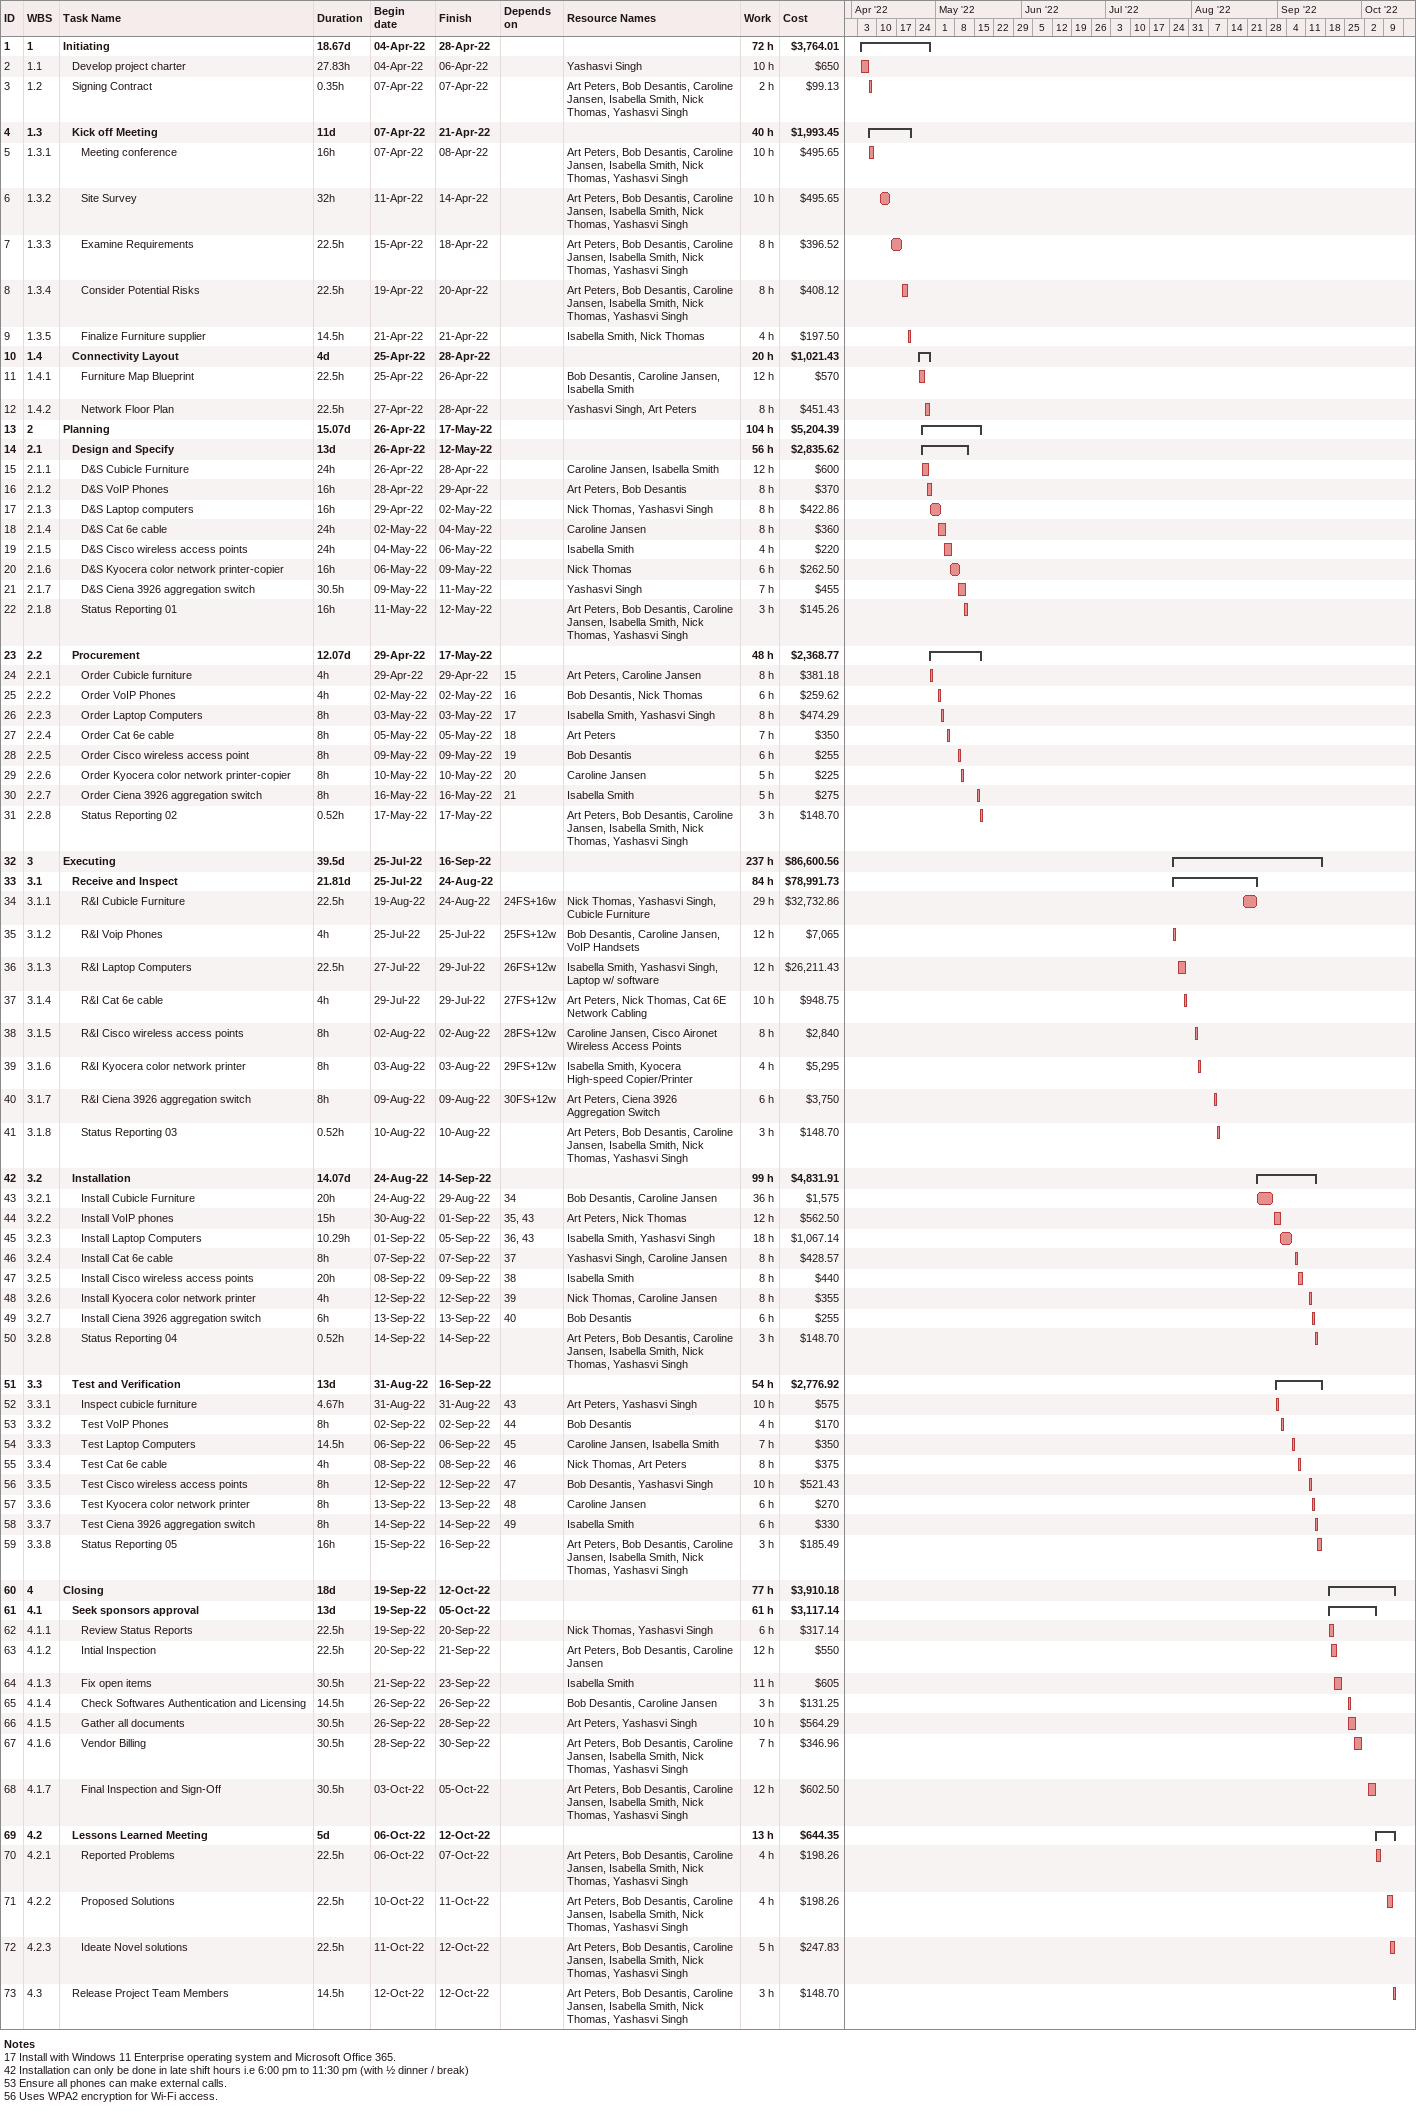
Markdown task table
| ID | WBS | Task | Duration | Start | Finish | Predecessors | Resources | Work (h) | Cost ($) |
|---|---|---|---|---|---|---|---|---|---|
| 1 | 1 | **Initiating** | 18.67d | 2022-04-04 | 2022-04-28 |  |  | 72 | 3764.01 |
| 2 | 1.1 | Develop project charter | 27.83h | 2022-04-04 | 2022-04-06 |  | Yashasvi Singh | 10 | 650 |
| 3 | 1.2 | Signing Contract | 0.35h | 2022-04-07 | 2022-04-07 |  | Art Peters, Bob Desantis, Caroline Jansen, Isabella Smith, Nick Thomas, Yashasvi Singh | 2 | 99.13 |
| 4 | 1.3 | **Kick off Meeting** | 11d | 2022-04-07 | 2022-04-21 |  |  | 40 | 1993.45 |
| 5 | 1.3.1 | Meeting conference | 16h | 2022-04-07 | 2022-04-08 |  | Art Peters, Bob Desantis, Caroline Jansen, Isabella Smith, Nick Thomas, Yashasvi Singh | 10 | 495.65 |
| 6 | 1.3.2 | Site Survey | 32h | 2022-04-11 | 2022-04-14 |  | Art Peters, Bob Desantis, Caroline Jansen, Isabella Smith, Nick Thomas, Yashasvi Singh | 10 | 495.65 |
| 7 | 1.3.3 | Examine Requirements | 22.5h | 2022-04-15 | 2022-04-18 |  | Art Peters, Bob Desantis, Caroline Jansen, Isabella Smith, Nick Thomas, Yashasvi Singh | 8 | 396.52 |
| 8 | 1.3.4 | Consider Potential Risks | 22.5h | 2022-04-19 | 2022-04-20 |  | Art Peters, Bob Desantis, Caroline Jansen, Isabella Smith, Nick Thomas, Yashasvi Singh | 8 | 408.12 |
| 9 | 1.3.5 | Finalize Furniture supplier | 14.5h | 2022-04-21 | 2022-04-21 |  | Isabella Smith, Nick Thomas | 4 | 197.50 |
| 10 | 1.4 | **Connectivity Layout** | 4d | 2022-04-25 | 2022-04-28 |  |  | 20 | 1021.43 |
| 11 | 1.4.1 | Furniture Map Blueprint | 22.5h | 2022-04-25 | 2022-04-26 |  | Bob Desantis, Caroline Jansen, Isabella Smith | 12 | 570 |
| 12 | 1.4.2 | Network Floor Plan | 22.5h | 2022-04-27 | 2022-04-28 |  | Yashasvi Singh, Art Peters | 8 | 451.43 |
| 13 | 2 | **Planning** | 15.07d | 2022-04-26 | 2022-05-17 |  |  | 104 | 5204.39 |
| 14 | 2.1 | **Design and Specify** | 13d | 2022-04-26 | 2022-05-12 |  |  | 56 | 2835.62 |
| 15 | 2.1.1 | D&S Cubicle Furniture | 24h | 2022-04-26 | 2022-04-28 |  | Caroline Jansen, Isabella Smith | 12 | 600 |
| 16 | 2.1.2 | D&S VoIP Phones | 16h | 2022-04-28 | 2022-04-29 |  | Art Peters, Bob Desantis | 8 | 370 |
| 17 | 2.1.3 | D&S Laptop computers | 16h | 2022-04-29 | 2022-05-02 |  | Nick Thomas, Yashasvi Singh | 8 | 422.86 |
| 18 | 2.1.4 | D&S Cat 6e cable | 24h | 2022-05-02 | 2022-05-04 |  | Caroline Jansen | 8 | 360 |
| 19 | 2.1.5 | D&S Cisco wireless access points | 24h | 2022-05-04 | 2022-05-06 |  | Isabella Smith | 4 | 220 |
| 20 | 2.1.6 | D&S Kyocera color network printer-copier | 16h | 2022-05-06 | 2022-05-09 |  | Nick Thomas | 6 | 262.50 |
| 21 | 2.1.7 | D&S Ciena 3926 aggregation switch | 30.5h | 2022-05-09 | 2022-05-11 |  | Yashasvi Singh | 7 | 455 |
| 22 | 2.1.8 | Status Reporting 01 | 16h | 2022-05-11 | 2022-05-12 |  | Art Peters, Bob Desantis, Caroline Jansen, Isabella Smith, Nick Thomas, Yashasvi Singh | 3 | 145.26 |
| 23 | 2.2 | **Procurement** | 12.07d | 2022-04-29 | 2022-05-17 |  |  | 48 | 2368.77 |
| 24 | 2.2.1 | Order Cubicle furniture | 4h | 2022-04-29 | 2022-04-29 | 15 | Art Peters, Caroline Jansen | 8 | 381.18 |
| 25 | 2.2.2 | Order VoIP Phones | 4h | 2022-05-02 | 2022-05-02 | 16 | Bob Desantis, Nick Thomas | 6 | 259.62 |
| 26 | 2.2.3 | Order Laptop Computers | 8h | 2022-05-03 | 2022-05-03 | 17 | Isabella Smith, Yashasvi Singh | 8 | 474.29 |
| 27 | 2.2.4 | Order Cat 6e cable | 8h | 2022-05-05 | 2022-05-05 | 18 | Art Peters | 7 | 350 |
| 28 | 2.2.5 | Order Cisco wireless access point | 8h | 2022-05-09 | 2022-05-09 | 19 | Bob Desantis | 6 | 255 |
| 29 | 2.2.6 | Order Kyocera color network printer-copier | 8h | 2022-05-10 | 2022-05-10 | 20 | Caroline Jansen | 5 | 225 |
| 30 | 2.2.7 | Order Ciena 3926 aggregation switch | 8h | 2022-05-16 | 2022-05-16 | 21 | Isabella Smith | 5 | 275 |
| 31 | 2.2.8 | Status Reporting 02 | 0.52h | 2022-05-17 | 2022-05-17 |  | Art Peters, Bob Desantis, Caroline Jansen, Isabella Smith, Nick Thomas, Yashasvi Singh | 3 | 148.70 |
| 32 | 3 | **Executing** | 39.5d | 2022-07-25 | 2022-09-16 |  |  | 237 | 86600.56 |
| 33 | 3.1 | **Receive and Inspect** | 21.81d | 2022-07-25 | 2022-08-24 |  |  | 84 | 78991.73 |
| 34 | 3.1.1 | R&I Cubicle Furniture | 22.5h | 2022-08-19 | 2022-08-24 | 24FS+16w | Nick Thomas, Yashasvi Singh, Cubicle Furniture | 29 | 32732.86 |
| 35 | 3.1.2 | R&I Voip Phones | 4h | 2022-07-25 | 2022-07-25 | 25FS+12w | Bob Desantis, Caroline Jansen, VoIP Handsets | 12 | 7065 |
| 36 | 3.1.3 | R&I Laptop Computers | 22.5h | 2022-07-27 | 2022-07-29 | 26FS+12w | Isabella Smith, Yashasvi Singh, Laptop w/ software | 12 | 26211.43 |
| 37 | 3.1.4 | R&I Cat 6e cable | 4h | 2022-07-29 | 2022-07-29 | 27FS+12w | Art Peters, Nick Thomas, Cat 6E Network Cabling | 10 | 948.75 |
| 38 | 3.1.5 | R&I Cisco wireless access points | 8h | 2022-08-02 | 2022-08-02 | 28FS+12w | Caroline Jansen, Cisco Aironet Wireless Access Points | 8 | 2840 |
| 39 | 3.1.6 | R&I Kyocera color network printer | 8h | 2022-08-03 | 2022-08-03 | 29FS+12w | Isabella Smith, Kyocera High-speed Copier/Printer | 4 | 5295 |
| 40 | 3.1.7 | R&I Ciena 3926 aggregation switch | 8h | 2022-08-09 | 2022-08-09 | 30FS+12w | Art Peters, Ciena 3926 Aggregation Switch | 6 | 3750 |
| 41 | 3.1.8 | Status Reporting 03 | 0.52h | 2022-08-10 | 2022-08-10 |  | Art Peters, Bob Desantis, Caroline Jansen, Isabella Smith, Nick Thomas, Yashasvi Singh | 3 | 148.70 |
| 42 | 3.2 | **Installation** | 14.07d | 2022-08-24 | 2022-09-14 |  |  | 99 | 4831.91 |
| 43 | 3.2.1 | Install Cubicle Furniture | 20h | 2022-08-24 | 2022-08-29 | 34 | Bob Desantis, Caroline Jansen | 36 | 1575 |
| 44 | 3.2.2 | Install VoIP phones | 15h | 2022-08-30 | 2022-09-01 | 35, 43 | Art Peters, Nick Thomas | 12 | 562.50 |
| 45 | 3.2.3 | Install Laptop Computers | 10.29h | 2022-09-01 | 2022-09-05 | 36, 43 | Isabella Smith, Yashasvi Singh | 18 | 1067.14 |
| 46 | 3.2.4 | Install Cat 6e cable | 8h | 2022-09-07 | 2022-09-07 | 37 | Yashasvi Singh, Caroline Jansen | 8 | 428.57 |
| 47 | 3.2.5 | Install Cisco wireless access points | 20h | 2022-09-08 | 2022-09-09 | 38 | Isabella Smith | 8 | 440 |
| 48 | 3.2.6 | Install Kyocera color network printer | 4h | 2022-09-12 | 2022-09-12 | 39 | Nick Thomas, Caroline Jansen | 8 | 355 |
| 49 | 3.2.7 | Install Ciena 3926 aggregation switch | 6h | 2022-09-13 | 2022-09-13 | 40 | Bob Desantis | 6 | 255 |
| 50 | 3.2.8 | Status Reporting 04 | 0.52h | 2022-09-14 | 2022-09-14 |  | Art Peters, Bob Desantis, Caroline Jansen, Isabella Smith, Nick Thomas, Yashasvi Singh | 3 | 148.70 |
| 51 | 3.3 | **Test and Verification** | 13d | 2022-08-31 | 2022-09-16 |  |  | 54 | 2776.92 |
| 52 | 3.3.1 | Inspect cubicle furniture | 4.67h | 2022-08-31 | 2022-08-31 | 43 | Art Peters, Yashasvi Singh | 10 | 575 |
| 53 | 3.3.2 | Test VoIP Phones | 8h | 2022-09-02 | 2022-09-02 | 44 | Bob Desantis | 4 | 170 |
| 54 | 3.3.3 | Test Laptop Computers | 14.5h | 2022-09-06 | 2022-09-06 | 45 | Caroline Jansen, Isabella Smith | 7 | 350 |
| 55 | 3.3.4 | Test Cat 6e cable | 4h | 2022-09-08 | 2022-09-08 | 46 | Nick Thomas, Art Peters | 8 | 375 |
| 56 | 3.3.5 | Test Cisco wireless access points | 8h | 2022-09-12 | 2022-09-12 | 47 | Bob Desantis, Yashasvi Singh | 10 | 521.43 |
| 57 | 3.3.6 | Test Kyocera color network printer | 8h | 2022-09-13 | 2022-09-13 | 48 | Caroline Jansen | 6 | 270 |
| 58 | 3.3.7 | Test Ciena 3926 aggregation switch | 8h | 2022-09-14 | 2022-09-14 | 49 | Isabella Smith | 6 | 330 |
| 59 | 3.3.8 | Status Reporting 05 | 16h | 2022-09-15 | 2022-09-16 |  | Art Peters, Bob Desantis, Caroline Jansen, Isabella Smith, Nick Thomas, Yashasvi Singh | 3 | 185.49 |
| 60 | 4 | **Closing** | 18d | 2022-09-19 | 2022-10-12 |  |  | 77 | 3910.18 |
| 61 | 4.1 | **Seek sponsors approval** | 13d | 2022-09-19 | 2022-10-05 |  |  | 61 | 3117.14 |
| 62 | 4.1.1 | Review Status Reports | 22.5h | 2022-09-19 | 2022-09-20 |  | Nick Thomas, Yashasvi Singh | 6 | 317.14 |
| 63 | 4.1.2 | Intial Inspection | 22.5h | 2022-09-20 | 2022-09-21 |  | Art Peters, Bob Desantis, Caroline Jansen | 12 | 550 |
| 64 | 4.1.3 | Fix open items | 30.5h | 2022-09-21 | 2022-09-23 |  | Isabella Smith | 11 | 605 |
| 65 | 4.1.4 | Check Softwares Authentication and Licensing | 14.5h | 2022-09-26 | 2022-09-26 |  | Bob Desantis, Caroline Jansen | 3 | 131.25 |
| 66 | 4.1.5 | Gather all documents | 30.5h | 2022-09-26 | 2022-09-28 |  | Art Peters, Yashasvi Singh | 10 | 564.29 |
| 67 | 4.1.6 | Vendor Billing | 30.5h | 2022-09-28 | 2022-09-30 |  | Art Peters, Bob Desantis, Caroline Jansen, Isabella Smith, Nick Thomas, Yashasvi Singh | 7 | 346.96 |
| 68 | 4.1.7 | Final Inspection and Sign-Off | 30.5h | 2022-10-03 | 2022-10-05 |  | Art Peters, Bob Desantis, Caroline Jansen, Isabella Smith, Nick Thomas, Yashasvi Singh | 12 | 602.50 |
| 69 | 4.2 | **Lessons Learned Meeting** | 5d | 2022-10-06 | 2022-10-12 |  |  | 13 | 644.35 |
| 70 | 4.2.1 | Reported Problems | 22.5h | 2022-10-06 | 2022-10-07 |  | Art Peters, Bob Desantis, Caroline Jansen, Isabella Smith, Nick Thomas, Yashasvi Singh | 4 | 198.26 |
| 71 | 4.2.2 | Proposed Solutions | 22.5h | 2022-10-10 | 2022-10-11 |  | Art Peters, Bob Desantis, Caroline Jansen, Isabella Smith, Nick Thomas, Yashasvi Singh | 4 | 198.26 |
| 72 | 4.2.3 | Ideate Novel solutions | 22.5h | 2022-10-11 | 2022-10-12 |  | Art Peters, Bob Desantis, Caroline Jansen, Isabella Smith, Nick Thomas, Yashasvi Singh | 5 | 247.83 |
| 73 | 4.3 | Release Project Team Members | 14.5h | 2022-10-12 | 2022-10-12 |  | Art Peters, Bob Desantis, Caroline Jansen, Isabella Smith, Nick Thomas, Yashasvi Singh | 3 | 148.70 |

Notes
- 17: Install with Windows 11 Enterprise operating system and Microsoft Office 365.
- 42: Installation can only be done in late shift hours i.e 6:00 pm to 11:30 pm (with ½ dinner / break)
- 53: Ensure all phones can make external calls.
- 56: Uses WPA2 encryption for Wi-Fi access.
